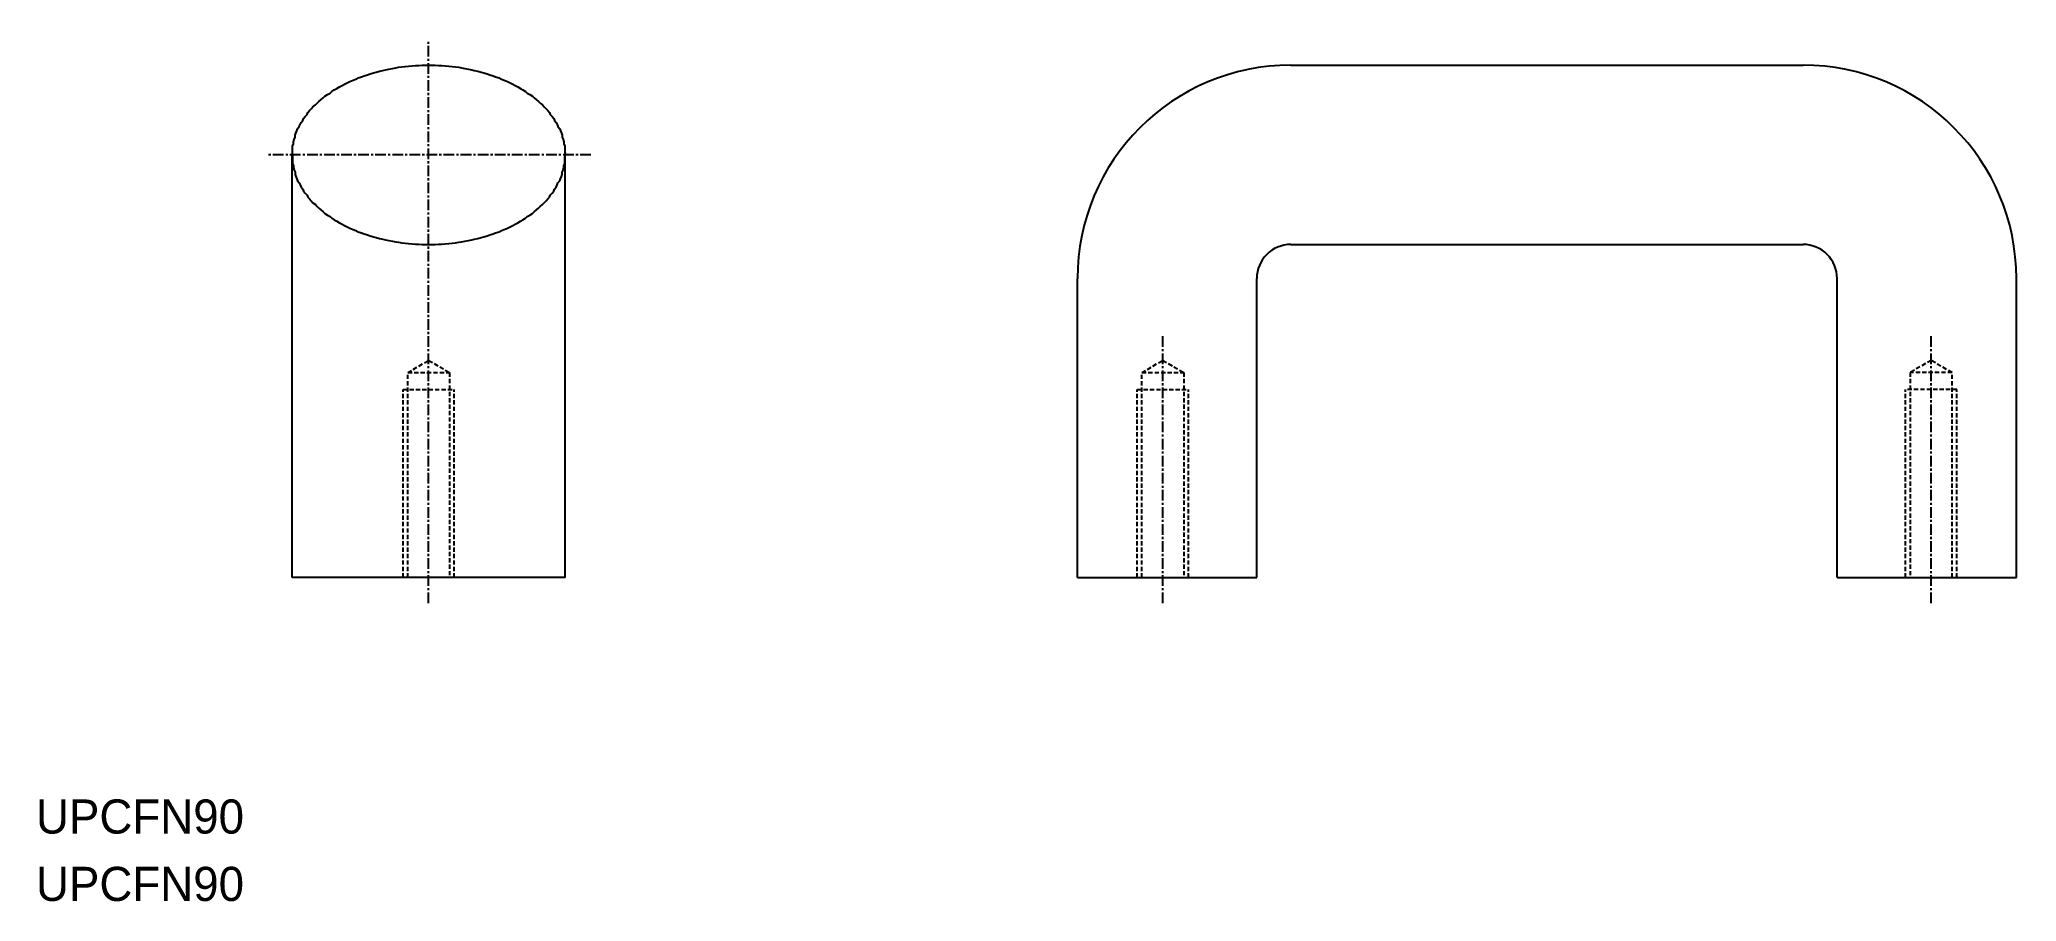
# Model space of a CAD drawing. Extents: x -11313 to -11081, y -139 to -38.
import ezdxf

# ---------------------------------------------------------------- set-up
doc = ezdxf.new("R2010")
doc.units = 0
doc.linetypes.add('CENTER', pattern=[2, 1.25, -0.25, 0.25, -0.25])
doc.linetypes.add('DASHED', pattern=[0.75, 0.5, -0.25])
doc.layers.get('0').update_dxf_attribs({"linetype": 'CONTINUOUS'})
doc.layers.add('CENTER', color=1, linetype='CENTER')

msp = doc.modelspace()

# ---------------------------------------------------------------- linework, layer by layer
at = {"color": 7, "linetype": 'CONTINUOUS'}
for p, q in [((-11166.05, -41.46), (-11106.05, -41.46)), ((-11283.05, -101.46), (-11283.05, -51.96)), ((-11251.05, -101.46), (-11251.05, -51.96)), ((-11166.05, -62.46), (-11106.05, -62.46)), ((-11191.05, -101.46), (-11191.05, -66.46)), ((-11170.05, -101.46), (-11170.05, -66.46)), ((-11102.05, -101.46), (-11102.05, -66.46)), ((-11081.05, -101.46), (-11081.05, -66.46)), ((-11251.05, -101.46), (-11283.05, -101.46)), ((-11191.05, -101.46), (-11170.05, -101.46)), ((-11102.05, -101.46), (-11081.05, -101.46))]:
    msp.add_line(p, q, dxfattribs=at)
at = {"color": 3, "linetype": 'DASHED'}
for p, q in [((-11269.5, -77.46), (-11267.05, -76.04)), ((-11267.05, -76.04), (-11264.59, -77.46)), ((-11183.5, -77.46), (-11181.05, -76.04)), ((-11181.05, -76.04), (-11178.59, -77.46)), ((-11091.05, -76.04), (-11093.5, -77.46)), ((-11088.59, -77.46), (-11091.05, -76.04)), ((-11269.5, -101.46), (-11269.5, -77.46)), ((-11269.5, -77.46), (-11264.59, -77.46)), ((-11264.59, -77.46), (-11264.59, -101.46)), ((-11183.5, -77.46), (-11178.59, -77.46)), ((-11183.5, -101.46), (-11183.5, -77.46)), ((-11178.59, -77.46), (-11178.59, -101.46)), ((-11093.5, -77.46), (-11093.5, -101.46)), ((-11088.59, -77.46), (-11093.5, -77.46)), ((-11088.59, -101.46), (-11088.59, -77.46)), ((-11270.05, -79.46), (-11264.05, -79.46)), ((-11270.05, -101.46), (-11270.05, -79.46)), ((-11264.05, -101.46), (-11264.05, -79.46)), ((-11184.05, -101.46), (-11184.05, -79.46)), ((-11184.05, -79.46), (-11178.05, -79.46)), ((-11178.05, -101.46), (-11178.05, -79.46)), ((-11088.05, -79.46), (-11094.05, -79.46)), ((-11094.05, -101.46), (-11094.05, -79.46)), ((-11088.05, -101.46), (-11088.05, -79.46))]:
    msp.add_line(p, q, dxfattribs=at)
at = {"color": 7, "linetype": 'CONTINUOUS'}
msp.add_polyline3d([(-11283, -51.96, 0), (-11283, -51.7, 0), (-11283, -51.44, 0), (-11283, -51.19, 0), (-11283, -50.93, 0), (-11282.9, -50.67, 0), (-11282.9, -50.42, 0), (-11282.8, -50.16, 0), (-11282.7, -49.91, 0), (-11282.7, -49.66, 0), (-11282.6, -49.41, 0), (-11282.5, -49.16, 0), (-11282.4, -48.91, 0), (-11282.2, -48.66, 0), (-11282.1, -48.42, 0), (-11282, -48.18, 0), (-11281.8, -47.94, 0), (-11281.7, -47.7, 0), (-11281.5, -47.47, 0), (-11281.3, -47.24, 0), (-11281.2, -47.01, 0), (-11281, -46.78, 0), (-11280.8, -46.56, 0), (-11280.6, -46.34, 0), (-11280.3, -46.12, 0), (-11280.1, -45.91, 0), (-11279.9, -45.7, 0), (-11279.7, -45.5, 0), (-11279.4, -45.3, 0), (-11279.2, -45.1, 0), (-11278.9, -44.91, 0), (-11278.6, -44.72, 0), (-11278.4, -44.53, 0), (-11278.1, -44.35, 0), (-11277.8, -44.18, 0), (-11277.5, -44.01, 0), (-11277.2, -43.84, 0), (-11276.9, -43.68, 0), (-11276.6, -43.52, 0), (-11276.3, -43.37, 0), (-11275.9, -43.23, 0), (-11275.6, -43.09, 0), (-11275.3, -42.95, 0), (-11274.9, -42.82, 0), (-11274.6, -42.7, 0), (-11274.2, -42.58, 0), (-11273.9, -42.47, 0), (-11273.5, -42.36, 0), (-11273.2, -42.26, 0), (-11272.8, -42.16, 0), (-11272.4, -42.07, 0), (-11272.1, -41.99, 0), (-11271.7, -41.91, 0), (-11271.3, -41.84, 0), (-11270.9, -41.77, 0), (-11270.6, -41.71, 0), (-11270.2, -41.66, 0), (-11269.8, -41.61, 0), (-11269.4, -41.57, 0), (-11269, -41.54, 0), (-11268.6, -41.51, 0), (-11268.2, -41.49, 0), (-11267.8, -41.47, 0), (-11267.4, -41.46, 0), (-11267, -41.46, 0), (-11266.7, -41.46, 0), (-11266.3, -41.47, 0), (-11265.9, -41.49, 0), (-11265.5, -41.51, 0), (-11265.1, -41.54, 0), (-11264.7, -41.57, 0), (-11264.3, -41.61, 0), (-11263.9, -41.66, 0), (-11263.5, -41.71, 0), (-11263.2, -41.77, 0), (-11262.8, -41.84, 0), (-11262.4, -41.91, 0), (-11262, -41.99, 0), (-11261.7, -42.07, 0), (-11261.3, -42.16, 0), (-11260.9, -42.26, 0), (-11260.6, -42.36, 0), (-11260.2, -42.47, 0), (-11259.9, -42.58, 0), (-11259.5, -42.7, 0), (-11259.2, -42.82, 0), (-11258.8, -42.95, 0), (-11258.5, -43.09, 0), (-11258.2, -43.23, 0), (-11257.8, -43.37, 0), (-11257.5, -43.52, 0), (-11257.2, -43.68, 0), (-11256.9, -43.84, 0), (-11256.6, -44.01, 0), (-11256.3, -44.18, 0), (-11256, -44.35, 0), (-11255.7, -44.53, 0), (-11255.5, -44.72, 0), (-11255.2, -44.91, 0), (-11254.9, -45.1, 0), (-11254.7, -45.3, 0), (-11254.4, -45.5, 0), (-11254.2, -45.7, 0), (-11254, -45.91, 0), (-11253.7, -46.12, 0), (-11253.5, -46.34, 0), (-11253.3, -46.56, 0), (-11253.1, -46.78, 0), (-11252.9, -47.01, 0), (-11252.8, -47.24, 0), (-11252.6, -47.47, 0), (-11252.4, -47.7, 0), (-11252.3, -47.94, 0), (-11252.1, -48.18, 0), (-11252, -48.42, 0), (-11251.9, -48.66, 0), (-11251.7, -48.91, 0), (-11251.6, -49.16, 0), (-11251.5, -49.41, 0), (-11251.4, -49.66, 0), (-11251.4, -49.91, 0), (-11251.3, -50.16, 0), (-11251.2, -50.42, 0), (-11251.2, -50.67, 0), (-11251.1, -50.93, 0), (-11251.1, -51.19, 0), (-11251.1, -51.44, 0), (-11251.1, -51.7, 0), (-11251, -51.96, 0)], dxfattribs=at)
at = {"color": 3, "linetype": 'DASHED'}
msp.add_polyline3d([(-11283, -51.96, 0), (-11283, -52.22, 0), (-11283, -52.47, 0), (-11283, -52.73, 0), (-11283, -52.99, 0), (-11282.9, -53.24, 0), (-11282.9, -53.5, 0), (-11282.8, -53.75, 0), (-11282.7, -54.01, 0), (-11282.7, -54.26, 0), (-11282.6, -54.51, 0), (-11282.5, -54.76, 0), (-11282.4, -55.01, 0), (-11282.2, -55.25, 0), (-11282.1, -55.49, 0), (-11282, -55.74, 0), (-11281.8, -55.98, 0), (-11281.7, -56.21, 0), (-11281.5, -56.45, 0), (-11281.3, -56.68, 0), (-11281.2, -56.91, 0), (-11281, -57.13, 0), (-11280.8, -57.36, 0), (-11280.6, -57.58, 0), (-11280.3, -57.79, 0), (-11280.1, -58, 0), (-11279.9, -58.21, 0), (-11279.7, -58.42, 0), (-11279.4, -58.62, 0), (-11279.2, -58.82, 0), (-11278.9, -59.01, 0), (-11278.6, -59.2, 0), (-11278.4, -59.38, 0), (-11278.1, -59.56, 0), (-11277.8, -59.74, 0), (-11277.5, -59.91, 0), (-11277.2, -60.07, 0), (-11276.9, -60.24, 0), (-11276.6, -60.39, 0), (-11276.3, -60.54, 0), (-11275.9, -60.69, 0), (-11275.6, -60.83, 0), (-11275.3, -60.96, 0), (-11274.9, -61.09, 0), (-11274.6, -61.22, 0), (-11274.2, -61.34, 0), (-11273.9, -61.45, 0), (-11273.5, -61.56, 0), (-11273.2, -61.66, 0), (-11272.8, -61.75, 0), (-11272.4, -61.84, 0), (-11272.1, -61.93, 0), (-11271.7, -62.01, 0), (-11271.3, -62.08, 0), (-11270.9, -62.14, 0), (-11270.6, -62.2, 0), (-11270.2, -62.26, 0), (-11269.8, -62.3, 0), (-11269.4, -62.34, 0), (-11269, -62.38, 0), (-11268.6, -62.41, 0), (-11268.2, -62.43, 0), (-11267.8, -62.45, 0), (-11267.4, -62.45, 0), (-11267, -62.46, 0), (-11266.7, -62.45, 0), (-11266.3, -62.45, 0), (-11265.9, -62.43, 0), (-11265.5, -62.41, 0), (-11265.1, -62.38, 0), (-11264.7, -62.34, 0), (-11264.3, -62.3, 0), (-11263.9, -62.26, 0), (-11263.5, -62.2, 0), (-11263.2, -62.14, 0), (-11262.8, -62.08, 0), (-11262.4, -62.01, 0), (-11262, -61.93, 0), (-11261.7, -61.84, 0), (-11261.3, -61.75, 0), (-11260.9, -61.66, 0), (-11260.6, -61.56, 0), (-11260.2, -61.45, 0), (-11259.9, -61.34, 0), (-11259.5, -61.22, 0), (-11259.2, -61.09, 0), (-11258.8, -60.96, 0), (-11258.5, -60.83, 0), (-11258.2, -60.69, 0), (-11257.8, -60.54, 0), (-11257.5, -60.39, 0), (-11257.2, -60.24, 0), (-11256.9, -60.07, 0), (-11256.6, -59.91, 0), (-11256.3, -59.74, 0), (-11256, -59.56, 0), (-11255.7, -59.38, 0), (-11255.5, -59.2, 0), (-11255.2, -59.01, 0), (-11254.9, -58.82, 0), (-11254.7, -58.62, 0), (-11254.4, -58.42, 0), (-11254.2, -58.21, 0), (-11254, -58, 0), (-11253.7, -57.79, 0), (-11253.5, -57.58, 0), (-11253.3, -57.36, 0), (-11253.1, -57.13, 0), (-11252.9, -56.91, 0), (-11252.8, -56.68, 0), (-11252.6, -56.45, 0), (-11252.4, -56.21, 0), (-11252.3, -55.98, 0), (-11252.1, -55.74, 0), (-11252, -55.49, 0), (-11251.9, -55.25, 0), (-11251.7, -55.01, 0), (-11251.6, -54.76, 0), (-11251.5, -54.51, 0), (-11251.4, -54.26, 0), (-11251.4, -54.01, 0), (-11251.3, -53.75, 0), (-11251.2, -53.5, 0), (-11251.2, -53.24, 0), (-11251.1, -52.99, 0), (-11251.1, -52.73, 0), (-11251.1, -52.47, 0), (-11251.1, -52.22, 0), (-11251, -51.96, 0)], dxfattribs=at)
at = {"color": 7, "linetype": 'CONTINUOUS'}
for centre, radius, start, end in [((-11166.05, -66.46), 25, 90, 180), ((-11106.05, -66.46), 25, 0, 90), ((-11166.05, -66.46), 4, 90, 180), ((-11106.05, -66.46), 4, 0, 90)]:
    msp.add_arc(centre, radius, start, end, dxfattribs=at)
at = {"layer": 'CENTER', "color": 1, "linetype": 'CENTER'}
for p, q in [((-11267.05, -104.46), (-11267.05, -38.46)), ((-11248.05, -51.96), (-11286.05, -51.96)), ((-11181.05, -104.46), (-11181.05, -73.04)), ((-11091.05, -104.46), (-11091.05, -73.04))]:
    msp.add_line(p, q, dxfattribs=at)

# ---------------------------------------------------------------- texts
for p in [(-11313.05, -131.46), (-11313.05, -139.35)]:
    msp.add_text('UPCFN90', height=4).set_placement(p)

doc.saveas('drawing.dxf')
